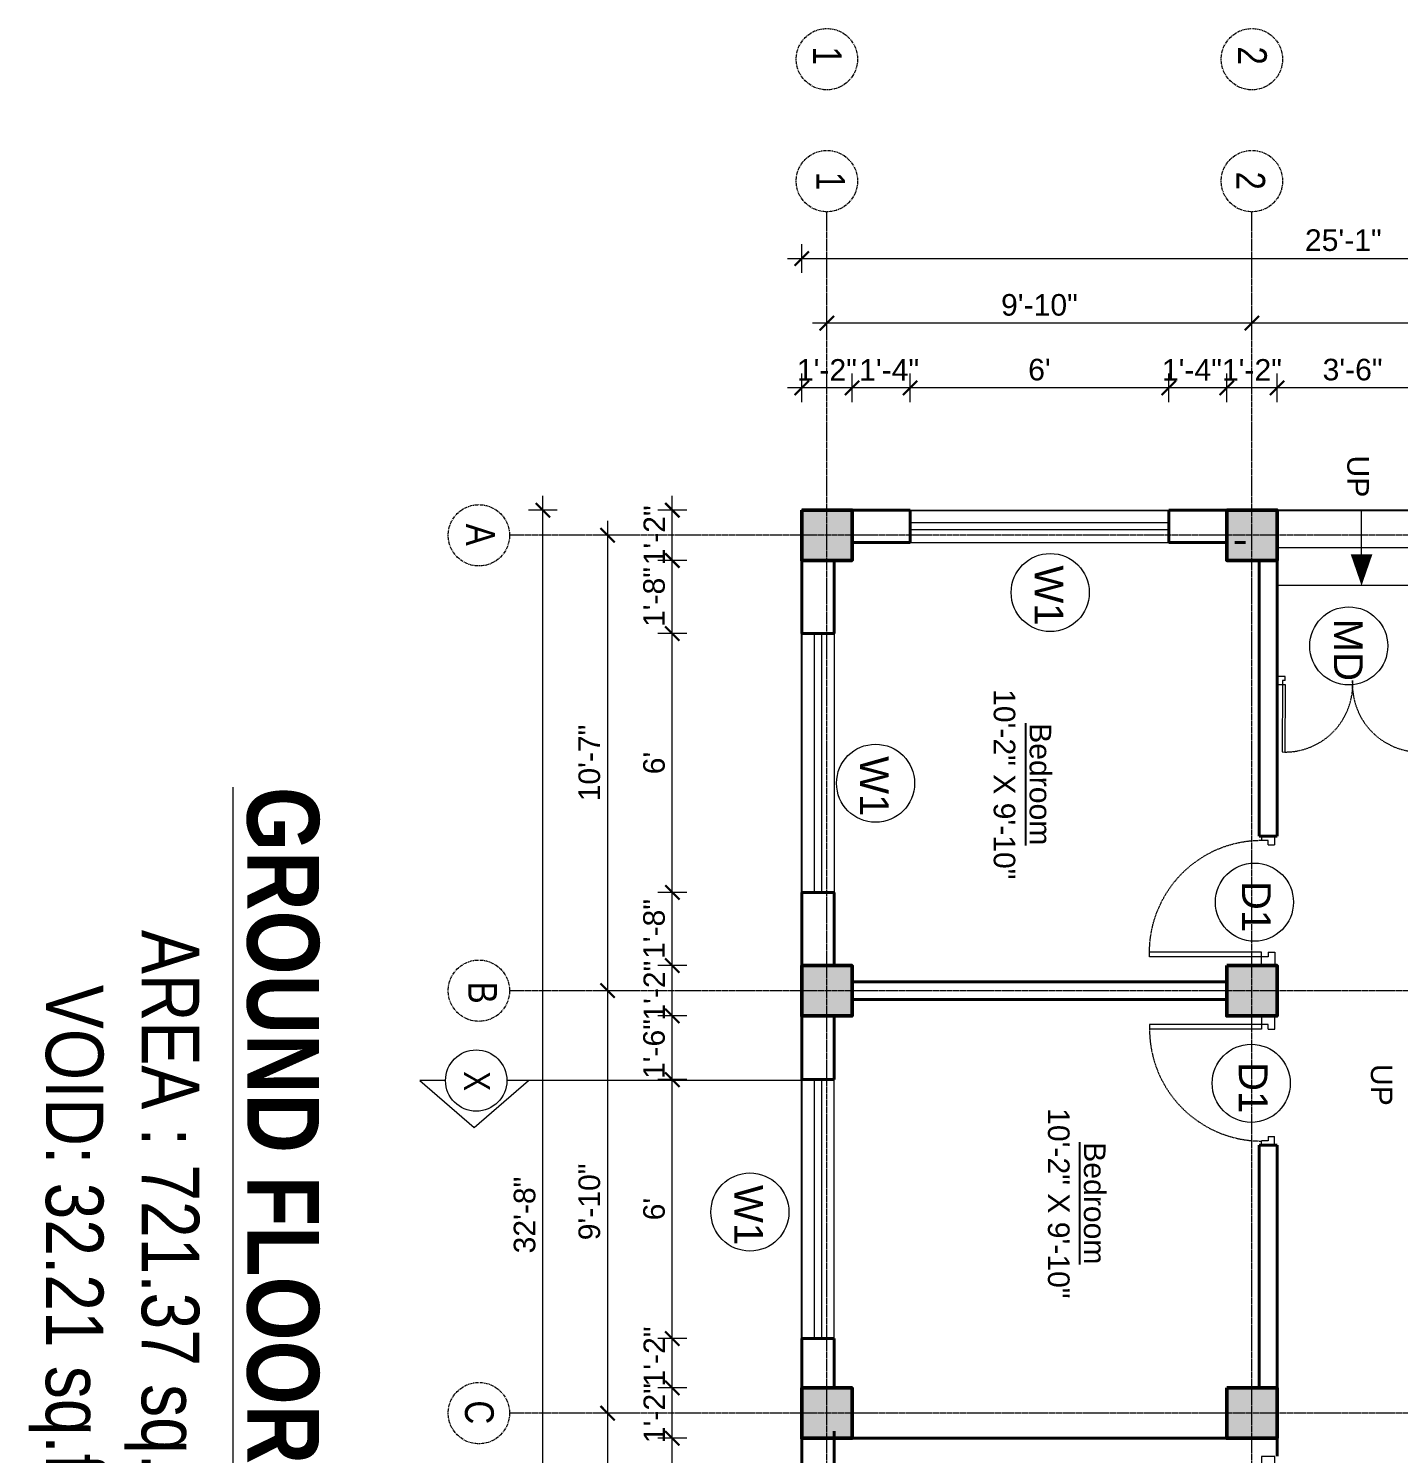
# Model space of a CAD drawing. Header units: inches. Extents: x 136316 to 155547, y -21384 to -17606.
# Drawn here: x 152917.6 to 153298.9, y -19741.4 to -19344.8 of the extents above; entities that cross this region are included whole.
import ezdxf

# ---------------------------------------------------------------- set-up
doc = ezdxf.new("R2010")
doc.units = ezdxf.units.IN
doc.header["$LTSCALE"] = 0.5
doc.header["$MEASUREMENT"] = 0
doc.header["$PDMODE"] = 66
doc.linetypes.add('CENTER', pattern=[2, 1.25, -0.25, 0.25, -0.25])
doc.linetypes.add('HIDDEN', pattern=[0.375, 0.25, -0.125])
for name, color, linetype, lineweight in [('Annotate-Lite.w', 177, 'Continuous', 9), ('Annotations-Bold.w', 177, 'Continuous', 13), ('C-COLUMN', 1, 'Continuous', 50), ('DIM 1-100', 4, 'Continuous', 13), ('Door-Window.w', 4, 'Continuous', 15), ('stair', 132, 'Continuous', 13), ('TEXT', 220, 'Continuous', 9), ('Text-100.w', 254, 'Continuous', 9), ('wall', 1, 'Continuous', 40), ('window', 4, 'Continuous', 13)]:
    doc.layers.add(name, color=color, linetype=linetype, lineweight=lineweight)
doc.styles.add('ARAIL', font='ARIALN.TTF')
doc.styles.add('arial', font='arial.ttf')
doc.styles.add('arial.', font='arial.ttf')
doc.styles.add('gaurav', font='arial.ttf')
doc.styles.get("Standard").update_dxf_attribs({"font": 'arial.ttf'})
doc.dimstyles.new('1 by 96', dxfattribs={"dimtxt": 6, "dimasz": 4, "dimexe": 4, "dimexo": 4, "dimgap": 2, "dimtad": 1, "dimdec": 0, "dimzin": 0, "dimdsep": 46, "dimlunit": 4, "dimtxsty": 'Standard', "dimblk": 'ARCHTICK', "dimcen": 0, "dimdle": 4, "dimadec": 0, "dimazin": 0, "dimtfac": 1, "dimtdec": 0, "dimtix": 1, "dimtofl": 0, "dimtmove": 1, "dimatfit": 3, "dimldrblk": 'ARCHTICK', "dimfxl": 4, "dimfxlon": 1, "dimtolj": 1, "dimtzin": 0, "dimlwd": -1, "dimlwe": -1, "dimarcsym": 0})

# ---------------------------------------------------------------- blocks, each defined once
blk = doc.blocks.new('FDFDRE')
at = {"ltscale": 3}
for p, q in [((165701.11, -58637.82), (165701.1, -58641.5)), ((165701.1, -58641.5), (165703.55, -58641.5)), ((165704.78, -58637.83), (165701.11, -58637.82)), ((165703.55, -58641.5), (165703.53, -58672.63)), ((165704.78, -58639.66), (165703.55, -58639.66)), ((165703.55, -58639.66), (165703.55, -58641.5)), ((165703.55, -58641.5), (165704.78, -58641.5)), ((165704.78, -58641.5), (165704.76, -58672.65)), ((165704.78, -58639.66), (165704.78, -58637.83)), ((165766.98, -58637.83), (165770.65, -58637.82)), ((165766.98, -58639.66), (165766.98, -58637.83)), ((165766.98, -58639.66), (165768.2, -58639.66)), ((165766.98, -58641.5), (165767, -58672.65)), ((165768.2, -58641.5), (165766.98, -58641.5)), ((165768.2, -58639.66), (165768.2, -58641.5)), ((165770.65, -58641.5), (165768.2, -58641.5)), ((165768.2, -58641.5), (165768.22, -58672.63)), ((165770.65, -58637.82), (165770.65, -58641.5)), ((165703.53, -58672.63), (165704.76, -58672.65)), ((165768.22, -58672.63), (165767, -58672.65))]:
    blk.add_line(p, q, dxfattribs=at)
at = {"layer": 'Door-Window.w', "color": 9, "linetype": 'HIDDEN', "lineweight": 18}
for centre, start, end in [((165704.78, -58641.5), 269.96183, 3.38353), ((165766.98, -58641.5), 176.61647, 270.03817)]:
    blk.add_arc(centre, 31.16, start, end, dxfattribs=at)
blk = doc.blocks.new('3-0')
at = {"ltscale": 3}
for p, q in [((11063.05, 10097.68), (11065.97, 10099.9)), ((11065.97, 10099.9), (11066.71, 10098.92)), ((11063.05, 10097.68), (11064.53, 10095.73)), ((11065.99, 10096.84), (11064.53, 10095.73)), ((11065.25, 10097.81), (11066.71, 10098.92)), ((11065.99, 10096.84), (11065.25, 10097.81)), ((11085.5, 10074.13), (11110.32, 10092.96)), ((11086.24, 10073.15), (11111.05, 10091.97)), ((11111.05, 10091.97), (11110.32, 10092.96)), ((11084.04, 10073.02), (11082.57, 10071.91)), ((11084.04, 10073.02), (11084.78, 10072.04)), ((11084.78, 10072.04), (11086.24, 10073.15)), ((11086.24, 10073.15), (11085.5, 10074.13)), ((11087.72, 10071.2), (11086.24, 10073.15)), ((11082.57, 10071.91), (11084.79, 10068.98)), ((11084.79, 10068.98), (11087.72, 10071.2))]:
    blk.add_line(p, q, dxfattribs=at)
at = {"layer": 'Door-Window.w', "color": 9, "linetype": 'HIDDEN', "lineweight": 18}
blk.add_arc((11085.5, 10074.13), 31.16, 37.1906, 127.1465, dxfattribs=at)
blk = doc.blocks.new('_ArchTick')
at = {"color": 0, "linetype": 'ByBlock', "const_width": 0.15}
blk.add_lwpolyline([(-0.5, -0.5), (0.5, 0.5)], dxfattribs=at)
blk = doc.blocks.new('*D712')
at = {"layer": 'Defpoints', "color": 0, "transparency": 16777216}
for p in [(153096.64, -19736.89), (153132.64, -19736.89), (153132.64, -19760.87)]:
    blk.add_point(p, dxfattribs=at)
at = {"layer": 'DIM 1-100', "color": 0, "transparency": 16777216}
for p, q in [((153096.64, -19764.87), (153096.64, -19732.89)), ((153100.64, -19736.89), (153092.64, -19736.89)), ((153100.64, -19760.87), (153092.64, -19760.87))]:
    blk.add_line(p, q, dxfattribs=at)
at = {"layer": 'DIM 1-100', "color": 0, "transparency": 16777216, "xscale": 4, "yscale": 4, "zscale": 4}
for p, rotation in [((153096.64, -19736.89), 90), ((153096.64, -19760.87), 270)]:
    blk.add_blockref('_ArchTick', p, dxfattribs=dict(at, rotation=rotation))
at = {"layer": 'DIM 1-100', "color": 0, "transparency": 16777216, "insert": (153091.63, -19748.88), "char_height": 6, "attachment_point": 5, "rotation": 90}
blk.add_mtext("\\A1;2'", dxfattribs=at)
blk = doc.blocks.new('*D713')
at = {"layer": 'Defpoints', "color": 0, "transparency": 16777216}
for p in [(153096.64, -19722.89), (153132.64, -19722.89), (153132.64, -19736.89)]:
    blk.add_point(p, dxfattribs=at)
at = {"layer": 'DIM 1-100', "color": 0, "transparency": 16777216}
for p, q in [((153096.64, -19740.89), (153096.64, -19718.89)), ((153100.64, -19722.89), (153092.64, -19722.89)), ((153100.64, -19736.89), (153092.64, -19736.89))]:
    blk.add_line(p, q, dxfattribs=at)
at = {"layer": 'DIM 1-100', "color": 0, "transparency": 16777216, "xscale": 4, "yscale": 4, "zscale": 4}
for p, rotation in [((153096.64, -19722.89), 90), ((153096.64, -19736.89), 270)]:
    blk.add_blockref('_ArchTick', p, dxfattribs=dict(at, rotation=rotation))
at = {"layer": 'DIM 1-100', "color": 0, "transparency": 16777216, "insert": (153091.63, -19729.89), "char_height": 6, "attachment_point": 5, "rotation": 90}
blk.add_mtext('\\A1;1\'-2"', dxfattribs=at)
blk = doc.blocks.new('*D714')
at = {"layer": 'Defpoints', "color": 0, "transparency": 16777216}
for p in [(153096.64, -19709.14), (153132.64, -19709.14), (153132.64, -19722.89)]:
    blk.add_point(p, dxfattribs=at)
at = {"layer": 'DIM 1-100', "color": 0, "transparency": 16777216}
for p, q in [((153096.64, -19726.89), (153096.64, -19705.14)), ((153100.64, -19709.14), (153092.64, -19709.14)), ((153100.64, -19722.89), (153092.64, -19722.89))]:
    blk.add_line(p, q, dxfattribs=at)
at = {"layer": 'DIM 1-100', "color": 0, "transparency": 16777216, "xscale": 4, "yscale": 4, "zscale": 4}
for p, rotation in [((153096.64, -19709.14), 90), ((153096.64, -19722.89), 270)]:
    blk.add_blockref('_ArchTick', p, dxfattribs=dict(at, rotation=rotation))
at = {"layer": 'DIM 1-100', "color": 0, "transparency": 16777216, "insert": (153091.63, -19714.13), "char_height": 6, "attachment_point": 5, "rotation": 90}
blk.add_mtext('\\A1;1\'-2"', dxfattribs=at)
blk = doc.blocks.new('*D715')
at = {"layer": 'Defpoints', "color": 0, "transparency": 16777216}
for p in [(153096.64, -19637.14), (153132.64, -19637.14), (153132.64, -19709.14)]:
    blk.add_point(p, dxfattribs=at)
at = {"layer": 'DIM 1-100', "color": 0, "transparency": 16777216}
for p, q in [((153096.64, -19713.14), (153096.64, -19633.14)), ((153100.64, -19637.14), (153092.64, -19637.14)), ((153100.64, -19709.14), (153092.64, -19709.14))]:
    blk.add_line(p, q, dxfattribs=at)
at = {"layer": 'DIM 1-100', "color": 0, "transparency": 16777216, "xscale": 4, "yscale": 4, "zscale": 4}
for p, rotation in [((153096.64, -19637.14), 90), ((153096.64, -19709.14), 270)]:
    blk.add_blockref('_ArchTick', p, dxfattribs=dict(at, rotation=rotation))
at = {"layer": 'DIM 1-100', "color": 0, "transparency": 16777216, "insert": (153091.58, -19673.14), "char_height": 6, "attachment_point": 5, "rotation": 90}
blk.add_mtext("\\A1;6'", dxfattribs=at)
blk = doc.blocks.new('*D637')
at = {"layer": 'Defpoints', "color": 0, "transparency": 16777216}
for p in [(153096.64, -19619.39), (153132.64, -19619.39), (153132.64, -19637.14)]:
    blk.add_point(p, dxfattribs=at)
at = {"layer": 'DIM 1-100', "color": 0, "transparency": 16777216}
for p, q in [((153096.64, -19641.14), (153096.64, -19615.39)), ((153100.64, -19619.39), (153092.64, -19619.39)), ((153100.64, -19637.14), (153092.64, -19637.14))]:
    blk.add_line(p, q, dxfattribs=at)
at = {"layer": 'DIM 1-100', "color": 0, "transparency": 16777216, "xscale": 4, "yscale": 4, "zscale": 4}
for p, rotation in [((153096.64, -19619.39), 90), ((153096.64, -19637.14), 270)]:
    blk.add_blockref('_ArchTick', p, dxfattribs=dict(at, rotation=rotation))
at = {"layer": 'DIM 1-100', "color": 0, "transparency": 16777216, "insert": (153091.58, -19628.63), "char_height": 6, "attachment_point": 5, "rotation": 90}
blk.add_mtext('\\A1;1\'-6"', dxfattribs=at)
blk = doc.blocks.new('*D716')
at = {"layer": 'Defpoints', "color": 0, "transparency": 16777216}
for p in [(153096.64, -19605.39), (153132.64, -19605.39), (153132.64, -19619.39)]:
    blk.add_point(p, dxfattribs=at)
at = {"layer": 'DIM 1-100', "color": 0, "transparency": 16777216}
for p, q in [((153096.64, -19623.39), (153096.64, -19601.39)), ((153100.64, -19605.39), (153092.64, -19605.39)), ((153100.64, -19619.39), (153092.64, -19619.39))]:
    blk.add_line(p, q, dxfattribs=at)
at = {"layer": 'DIM 1-100', "color": 0, "transparency": 16777216, "xscale": 4, "yscale": 4, "zscale": 4}
for p, rotation in [((153096.64, -19605.39), 90), ((153096.64, -19619.39), 270)]:
    blk.add_blockref('_ArchTick', p, dxfattribs=dict(at, rotation=rotation))
at = {"layer": 'DIM 1-100', "color": 0, "transparency": 16777216, "insert": (153091.63, -19612.39), "char_height": 6, "attachment_point": 5, "rotation": 90}
blk.add_mtext('\\A1;1\'-2"', dxfattribs=at)
blk = doc.blocks.new('*D717')
at = {"layer": 'Defpoints', "color": 0, "transparency": 16777216}
for p in [(153096.64, -19585.07), (153132.64, -19585.07), (153132.64, -19605.39)]:
    blk.add_point(p, dxfattribs=at)
at = {"layer": 'DIM 1-100', "color": 0, "transparency": 16777216}
for p, q in [((153096.64, -19609.39), (153096.64, -19581.07)), ((153100.64, -19585.07), (153092.64, -19585.07)), ((153100.64, -19605.39), (153092.64, -19605.39))]:
    blk.add_line(p, q, dxfattribs=at)
at = {"layer": 'DIM 1-100', "color": 0, "transparency": 16777216, "xscale": 4, "yscale": 4, "zscale": 4}
for p, rotation in [((153096.64, -19585.07), 90), ((153096.64, -19605.39), 270)]:
    blk.add_blockref('_ArchTick', p, dxfattribs=dict(at, rotation=rotation))
at = {"layer": 'DIM 1-100', "color": 0, "transparency": 16777216, "insert": (153091.58, -19595.23), "char_height": 6, "attachment_point": 5, "rotation": 90}
blk.add_mtext('\\A1;1\'-8"', dxfattribs=at)
blk = doc.blocks.new('*D718')
at = {"layer": 'Defpoints', "color": 0, "transparency": 16777216}
for p in [(153096.64, -19513.07), (153132.64, -19513.07), (153132.64, -19585.07)]:
    blk.add_point(p, dxfattribs=at)
at = {"layer": 'DIM 1-100', "color": 0, "transparency": 16777216}
for p, q in [((153096.64, -19589.07), (153096.64, -19509.07)), ((153100.64, -19513.07), (153092.64, -19513.07)), ((153100.64, -19585.07), (153092.64, -19585.07))]:
    blk.add_line(p, q, dxfattribs=at)
at = {"layer": 'DIM 1-100', "color": 0, "transparency": 16777216, "xscale": 4, "yscale": 4, "zscale": 4}
for p, rotation in [((153096.64, -19513.07), 90), ((153096.64, -19585.07), 270)]:
    blk.add_blockref('_ArchTick', p, dxfattribs=dict(at, rotation=rotation))
at = {"layer": 'DIM 1-100', "color": 0, "transparency": 16777216, "insert": (153091.58, -19549.07), "char_height": 6, "attachment_point": 5, "rotation": 90}
blk.add_mtext("\\A1;6'", dxfattribs=at)
blk = doc.blocks.new('*D719')
at = {"layer": 'Defpoints', "color": 0, "transparency": 16777216}
for p in [(153096.64, -19492.74), (153132.64, -19492.74), (153132.64, -19513.07)]:
    blk.add_point(p, dxfattribs=at)
at = {"layer": 'DIM 1-100', "color": 0, "transparency": 16777216}
for p, q in [((153096.64, -19517.07), (153096.64, -19488.74)), ((153100.64, -19492.74), (153092.64, -19492.74)), ((153100.64, -19513.07), (153092.64, -19513.07))]:
    blk.add_line(p, q, dxfattribs=at)
at = {"layer": 'DIM 1-100', "color": 0, "transparency": 16777216, "xscale": 4, "yscale": 4, "zscale": 4}
for p, rotation in [((153096.64, -19492.74), 90), ((153096.64, -19513.07), 270)]:
    blk.add_blockref('_ArchTick', p, dxfattribs=dict(at, rotation=rotation))
at = {"layer": 'DIM 1-100', "color": 0, "transparency": 16777216, "insert": (153091.58, -19502.9), "char_height": 6, "attachment_point": 5, "rotation": 90}
blk.add_mtext('\\A1;1\'-8"', dxfattribs=at)
blk = doc.blocks.new('*D638')
at = {"layer": 'Defpoints', "color": 0, "transparency": 16777216}
for p in [(153096.64, -19478.74), (153132.64, -19478.74), (153132.64, -19492.74)]:
    blk.add_point(p, dxfattribs=at)
at = {"layer": 'DIM 1-100', "color": 0, "transparency": 16777216}
for p, q in [((153096.64, -19496.74), (153096.64, -19474.74)), ((153100.64, -19478.74), (153092.64, -19478.74)), ((153100.64, -19492.74), (153092.64, -19492.74))]:
    blk.add_line(p, q, dxfattribs=at)
at = {"layer": 'DIM 1-100', "color": 0, "transparency": 16777216, "xscale": 4, "yscale": 4, "zscale": 4}
for p, rotation in [((153096.64, -19478.74), 90), ((153096.64, -19492.74), 270)]:
    blk.add_blockref('_ArchTick', p, dxfattribs=dict(at, rotation=rotation))
at = {"layer": 'DIM 1-100', "color": 0, "transparency": 16777216, "insert": (153091.63, -19485.74), "char_height": 6, "attachment_point": 5, "rotation": 90}
blk.add_mtext('\\A1;1\'-2"', dxfattribs=at)
blk = doc.blocks.new('*D720')
at = {"layer": 'Defpoints', "color": 0, "transparency": 16777216}
for p in [(153132.64, -19485.74), (153078.64, -19612.39), (153132.64, -19612.39)]:
    blk.add_point(p, dxfattribs=at)
at = {"layer": 'DIM 1-100', "color": 0, "transparency": 16777216}
for p, q in [((153078.64, -19481.74), (153078.64, -19616.39)), ((153082.64, -19485.74), (153074.64, -19485.74)), ((153082.64, -19612.39), (153074.64, -19612.39))]:
    blk.add_line(p, q, dxfattribs=at)
at = {"layer": 'DIM 1-100', "color": 0, "transparency": 16777216, "xscale": 4, "yscale": 4, "zscale": 4}
for p, rotation in [((153078.64, -19485.74), 90), ((153078.64, -19612.39), 270)]:
    blk.add_blockref('_ArchTick', p, dxfattribs=dict(at, rotation=rotation))
at = {"layer": 'DIM 1-100', "color": 0, "transparency": 16777216, "insert": (153073.58, -19549.07), "char_height": 6, "attachment_point": 5, "rotation": 90}
blk.add_mtext('\\A1;10\'-7"', dxfattribs=at)
blk = doc.blocks.new('*D721')
at = {"layer": 'Defpoints', "color": 0, "transparency": 16777216}
for p in [(153132.64, -19612.39), (153078.64, -19729.89), (153132.64, -19729.89)]:
    blk.add_point(p, dxfattribs=at)
at = {"layer": 'DIM 1-100', "color": 0, "transparency": 16777216}
for p, q in [((153078.64, -19608.39), (153078.64, -19733.89)), ((153082.64, -19612.39), (153074.64, -19612.39)), ((153082.64, -19729.89), (153074.64, -19729.89))]:
    blk.add_line(p, q, dxfattribs=at)
at = {"layer": 'DIM 1-100', "color": 0, "transparency": 16777216, "xscale": 4, "yscale": 4, "zscale": 4}
for p, rotation in [((153078.64, -19612.39), 90), ((153078.64, -19729.89), 270)]:
    blk.add_blockref('_ArchTick', p, dxfattribs=dict(at, rotation=rotation))
at = {"layer": 'DIM 1-100', "color": 0, "transparency": 16777216, "insert": (153073.58, -19671.14), "char_height": 6, "attachment_point": 5, "rotation": 90}
blk.add_mtext('\\A1;9\'-10"', dxfattribs=at)
blk = doc.blocks.new('*D639')
at = {"layer": 'Defpoints', "color": 0, "transparency": 16777216}
for p in [(153132.64, -19729.89), (153078.64, -19863.85), (153132.64, -19863.85)]:
    blk.add_point(p, dxfattribs=at)
at = {"layer": 'DIM 1-100', "color": 0, "transparency": 16777216}
for p, q in [((153078.64, -19725.89), (153078.64, -19867.85)), ((153082.64, -19729.89), (153074.64, -19729.89)), ((153082.64, -19863.85), (153074.64, -19863.85))]:
    blk.add_line(p, q, dxfattribs=at)
at = {"layer": 'DIM 1-100', "color": 0, "transparency": 16777216, "xscale": 4, "yscale": 4, "zscale": 4}
for p, rotation in [((153078.64, -19729.89), 90), ((153078.64, -19863.85), 270)]:
    blk.add_blockref('_ArchTick', p, dxfattribs=dict(at, rotation=rotation))
at = {"layer": 'DIM 1-100', "color": 0, "transparency": 16777216, "insert": (153073.63, -19796.87), "char_height": 6, "attachment_point": 5, "rotation": 90}
blk.add_mtext('\\A1;11\'-2"', dxfattribs=at)
blk = doc.blocks.new('*D640')
at = {"layer": 'Defpoints', "color": 0, "transparency": 16777216}
for p in [(153060.64, -19478.74), (153132.64, -19478.74), (153132.64, -19870.85)]:
    blk.add_point(p, dxfattribs=at)
at = {"layer": 'DIM 1-100', "color": 0, "transparency": 16777216}
for p, q in [((153060.64, -19874.85), (153060.64, -19474.74)), ((153064.64, -19478.74), (153056.64, -19478.74)), ((153064.64, -19870.85), (153056.64, -19870.85))]:
    blk.add_line(p, q, dxfattribs=at)
at = {"layer": 'DIM 1-100', "color": 0, "transparency": 16777216, "xscale": 4, "yscale": 4, "zscale": 4}
for p, rotation in [((153060.64, -19478.74), 90), ((153060.64, -19870.85), 270)]:
    blk.add_blockref('_ArchTick', p, dxfattribs=dict(at, rotation=rotation))
at = {"layer": 'DIM 1-100', "color": 0, "transparency": 16777216, "insert": (153055.57, -19674.79), "char_height": 6, "attachment_point": 5, "rotation": 90}
blk.add_mtext('\\A1;32\'-8"', dxfattribs=at)
blk = doc.blocks.new('*D729')
at = {"layer": 'Defpoints', "color": 0, "transparency": 16777216}
for p in [(153264.87, -19444.74), (153264.87, -19478.74), (153306.87, -19524.98)]:
    blk.add_point(p, dxfattribs=at)
at = {"layer": 'DIM 1-100', "color": 0, "transparency": 16777216}
for p, q in [((153264.87, -19448.74), (153264.87, -19440.74)), ((153306.87, -19448.74), (153306.87, -19440.74)), ((153310.87, -19444.74), (153260.87, -19444.74))]:
    blk.add_line(p, q, dxfattribs=at)
at = {"layer": 'DIM 1-100', "color": 0, "transparency": 16777216, "xscale": 4, "yscale": 4, "zscale": 4, "rotation": 180}
blk.add_blockref('_ArchTick', (153264.87, -19444.74), dxfattribs=at)
at = {"layer": 'DIM 1-100', "color": 0, "transparency": 16777216, "xscale": 4, "yscale": 4, "zscale": 4}
blk.add_blockref('_ArchTick', (153306.87, -19444.74), dxfattribs=at)
at = {"layer": 'DIM 1-100', "color": 0, "transparency": 16777216, "insert": (153285.87, -19439.68), "char_height": 6, "attachment_point": 5}
blk.add_mtext('\\A1;3\'-6"', dxfattribs=at)
blk = doc.blocks.new('*D730')
at = {"layer": 'Defpoints', "color": 0, "transparency": 16777216}
for p in [(153250.87, -19444.74), (153250.87, -19478.74), (153264.87, -19478.74)]:
    blk.add_point(p, dxfattribs=at)
at = {"layer": 'DIM 1-100', "color": 0, "transparency": 16777216}
for p, q in [((153250.87, -19448.74), (153250.87, -19440.74)), ((153264.87, -19448.74), (153264.87, -19440.74)), ((153268.87, -19444.74), (153246.87, -19444.74))]:
    blk.add_line(p, q, dxfattribs=at)
at = {"layer": 'DIM 1-100', "color": 0, "transparency": 16777216, "xscale": 4, "yscale": 4, "zscale": 4, "rotation": 180}
blk.add_blockref('_ArchTick', (153250.87, -19444.74), dxfattribs=at)
at = {"layer": 'DIM 1-100', "color": 0, "transparency": 16777216, "xscale": 4, "yscale": 4, "zscale": 4}
blk.add_blockref('_ArchTick', (153264.87, -19444.74), dxfattribs=at)
at = {"layer": 'DIM 1-100', "color": 0, "transparency": 16777216, "insert": (153257.87, -19439.73), "char_height": 6, "attachment_point": 5}
blk.add_mtext('\\A1;1\'-2"', dxfattribs=at)
blk = doc.blocks.new('*D731')
at = {"layer": 'Defpoints', "color": 0, "transparency": 16777216}
for p in [(153234.76, -19444.74), (153234.76, -19478.74), (153250.87, -19478.74)]:
    blk.add_point(p, dxfattribs=at)
at = {"layer": 'DIM 1-100', "color": 0, "transparency": 16777216}
for p, q in [((153234.76, -19448.74), (153234.76, -19440.74)), ((153250.87, -19448.74), (153250.87, -19440.74)), ((153254.87, -19444.74), (153230.76, -19444.74))]:
    blk.add_line(p, q, dxfattribs=at)
at = {"layer": 'DIM 1-100', "color": 0, "transparency": 16777216, "xscale": 4, "yscale": 4, "zscale": 4, "rotation": 180}
blk.add_blockref('_ArchTick', (153234.76, -19444.74), dxfattribs=at)
at = {"layer": 'DIM 1-100', "color": 0, "transparency": 16777216, "xscale": 4, "yscale": 4, "zscale": 4}
blk.add_blockref('_ArchTick', (153250.87, -19444.74), dxfattribs=at)
at = {"layer": 'DIM 1-100', "color": 0, "transparency": 16777216, "insert": (153241.18, -19439.73), "char_height": 6, "attachment_point": 5}
blk.add_mtext('\\A1;1\'-4"', dxfattribs=at)
blk = doc.blocks.new('*D642')
at = {"layer": 'Defpoints', "color": 0, "transparency": 16777216}
for p in [(153162.76, -19444.74), (153162.76, -19478.74), (153234.76, -19478.74)]:
    blk.add_point(p, dxfattribs=at)
at = {"layer": 'DIM 1-100', "color": 0, "transparency": 16777216}
for p, q in [((153162.76, -19448.74), (153162.76, -19440.74)), ((153234.76, -19448.74), (153234.76, -19440.74)), ((153238.76, -19444.74), (153158.76, -19444.74))]:
    blk.add_line(p, q, dxfattribs=at)
at = {"layer": 'DIM 1-100', "color": 0, "transparency": 16777216, "xscale": 4, "yscale": 4, "zscale": 4, "rotation": 180}
blk.add_blockref('_ArchTick', (153162.76, -19444.74), dxfattribs=at)
at = {"layer": 'DIM 1-100', "color": 0, "transparency": 16777216, "xscale": 4, "yscale": 4, "zscale": 4}
blk.add_blockref('_ArchTick', (153234.76, -19444.74), dxfattribs=at)
at = {"layer": 'DIM 1-100', "color": 0, "transparency": 16777216, "insert": (153198.76, -19439.68), "char_height": 6, "attachment_point": 5}
blk.add_mtext("\\A1;6'", dxfattribs=at)
blk = doc.blocks.new('*D732')
at = {"layer": 'Defpoints', "color": 0, "transparency": 16777216}
for p in [(153146.64, -19444.74), (153146.64, -19478.74), (153162.76, -19478.74)]:
    blk.add_point(p, dxfattribs=at)
at = {"layer": 'DIM 1-100', "color": 0, "transparency": 16777216}
for p, q in [((153146.64, -19448.74), (153146.64, -19440.74)), ((153162.76, -19448.74), (153162.76, -19440.74)), ((153166.76, -19444.74), (153142.64, -19444.74))]:
    blk.add_line(p, q, dxfattribs=at)
at = {"layer": 'DIM 1-100', "color": 0, "transparency": 16777216, "xscale": 4, "yscale": 4, "zscale": 4, "rotation": 180}
blk.add_blockref('_ArchTick', (153146.64, -19444.74), dxfattribs=at)
at = {"layer": 'DIM 1-100', "color": 0, "transparency": 16777216, "xscale": 4, "yscale": 4, "zscale": 4}
blk.add_blockref('_ArchTick', (153162.76, -19444.74), dxfattribs=at)
at = {"layer": 'DIM 1-100', "color": 0, "transparency": 16777216, "insert": (153156.96, -19439.73), "char_height": 6, "attachment_point": 5}
blk.add_mtext('\\A1;1\'-4"', dxfattribs=at)
blk = doc.blocks.new('*D733')
at = {"layer": 'Defpoints', "color": 0, "transparency": 16777216}
for p in [(153132.64, -19444.74), (153132.64, -19478.74), (153146.64, -19478.74)]:
    blk.add_point(p, dxfattribs=at)
at = {"layer": 'DIM 1-100', "color": 0, "transparency": 16777216}
for p, q in [((153132.64, -19448.74), (153132.64, -19440.74)), ((153146.64, -19448.74), (153146.64, -19440.74)), ((153150.64, -19444.74), (153128.64, -19444.74))]:
    blk.add_line(p, q, dxfattribs=at)
at = {"layer": 'DIM 1-100', "color": 0, "transparency": 16777216, "xscale": 4, "yscale": 4, "zscale": 4, "rotation": 180}
blk.add_blockref('_ArchTick', (153132.64, -19444.74), dxfattribs=at)
at = {"layer": 'DIM 1-100', "color": 0, "transparency": 16777216, "xscale": 4, "yscale": 4, "zscale": 4}
blk.add_blockref('_ArchTick', (153146.64, -19444.74), dxfattribs=at)
at = {"layer": 'DIM 1-100', "color": 0, "transparency": 16777216, "insert": (153139.64, -19439.73), "char_height": 6, "attachment_point": 5}
blk.add_mtext('\\A1;1\'-2"', dxfattribs=at)
blk = doc.blocks.new('*D734')
at = {"layer": 'Defpoints', "color": 0, "transparency": 16777216}
for p in [(153257.87, -19426.74), (153257.87, -19478.74), (153426.94, -19478.82)]:
    blk.add_point(p, dxfattribs=at)
at = {"layer": 'DIM 1-100', "color": 0, "transparency": 16777216}
for p, q in [((153257.87, -19430.74), (153257.87, -19422.74)), ((153426.94, -19430.74), (153426.94, -19422.74)), ((153430.94, -19426.74), (153253.87, -19426.74))]:
    blk.add_line(p, q, dxfattribs=at)
at = {"layer": 'DIM 1-100', "color": 0, "transparency": 16777216, "xscale": 4, "yscale": 4, "zscale": 4, "rotation": 180}
blk.add_blockref('_ArchTick', (153257.87, -19426.74), dxfattribs=at)
at = {"layer": 'DIM 1-100', "color": 0, "transparency": 16777216, "xscale": 4, "yscale": 4, "zscale": 4}
blk.add_blockref('_ArchTick', (153426.94, -19426.74), dxfattribs=at)
at = {"layer": 'DIM 1-100', "color": 0, "transparency": 16777216, "insert": (153342.4, -19421.73), "char_height": 6, "attachment_point": 5}
blk.add_mtext('\\A1;14\'-1"', dxfattribs=at)
blk = doc.blocks.new('*D735')
at = {"layer": 'Defpoints', "color": 0, "transparency": 16777216}
for p in [(153139.64, -19426.74), (153139.64, -19478.74), (153257.87, -19478.74)]:
    blk.add_point(p, dxfattribs=at)
at = {"layer": 'DIM 1-100', "color": 0, "transparency": 16777216}
for p, q in [((153139.64, -19430.74), (153139.64, -19422.74)), ((153257.87, -19430.74), (153257.87, -19422.74)), ((153261.87, -19426.74), (153135.64, -19426.74))]:
    blk.add_line(p, q, dxfattribs=at)
at = {"layer": 'DIM 1-100', "color": 0, "transparency": 16777216, "xscale": 4, "yscale": 4, "zscale": 4, "rotation": 180}
blk.add_blockref('_ArchTick', (153139.64, -19426.74), dxfattribs=at)
at = {"layer": 'DIM 1-100', "color": 0, "transparency": 16777216, "xscale": 4, "yscale": 4, "zscale": 4}
blk.add_blockref('_ArchTick', (153257.87, -19426.74), dxfattribs=at)
at = {"layer": 'DIM 1-100', "color": 0, "transparency": 16777216, "insert": (153198.76, -19421.68), "char_height": 6, "attachment_point": 5}
blk.add_mtext('\\A1;9\'-10"', dxfattribs=at)
blk = doc.blocks.new('*D643')
at = {"layer": 'Defpoints', "color": 0, "transparency": 16777216}
for p in [(153433.94, -19408.74), (153132.64, -19478.74), (153433.94, -19478.74)]:
    blk.add_point(p, dxfattribs=at)
at = {"layer": 'DIM 1-100', "color": 0, "transparency": 16777216}
for p, q in [((153132.64, -19412.74), (153132.64, -19404.74)), ((153433.94, -19412.74), (153433.94, -19404.74)), ((153128.64, -19408.74), (153437.94, -19408.74))]:
    blk.add_line(p, q, dxfattribs=at)
at = {"layer": 'DIM 1-100', "color": 0, "transparency": 16777216, "xscale": 4, "yscale": 4, "zscale": 4, "rotation": 180}
blk.add_blockref('_ArchTick', (153132.64, -19408.74), dxfattribs=at)
at = {"layer": 'DIM 1-100', "color": 0, "transparency": 16777216, "xscale": 4, "yscale": 4, "zscale": 4}
blk.add_blockref('_ArchTick', (153433.94, -19408.74), dxfattribs=at)
at = {"layer": 'DIM 1-100', "color": 0, "transparency": 16777216, "insert": (153283.29, -19403.68), "char_height": 6, "attachment_point": 5}
blk.add_mtext('\\A1;25\'-1"', dxfattribs=at)

msp = doc.modelspace()

# ---------------------------------------------------------------- hatches: boundary and pattern name
at = {"layer": 'C-COLUMN'}
h = msp.add_hatch(color=256, dxfattribs=at)
h.dxf.hatch_style = 1
h.paths.add_polyline_path([(153146.64, -19492.74), (153146.64, -19478.74), (153132.64, -19478.74), (153132.64, -19492.74)])
h = msp.add_hatch(color=256, dxfattribs=at)
h.dxf.hatch_style = 1
h.paths.add_polyline_path([(153264.87, -19492.74), (153264.87, -19478.74), (153250.87, -19478.74), (153250.87, -19492.74)])
h = msp.add_hatch(color=256, dxfattribs=at)
h.dxf.hatch_style = 1
h.paths.add_polyline_path([(153146.64, -19619.39), (153146.64, -19605.39), (153132.64, -19605.39), (153132.64, -19619.39)])
h = msp.add_hatch(color=256, dxfattribs=at)
h.dxf.hatch_style = 1
h.paths.add_polyline_path([(153264.87, -19619.39), (153264.87, -19605.39), (153250.87, -19605.39), (153250.87, -19619.39)])
h = msp.add_hatch(color=256, dxfattribs=at)
h.dxf.hatch_style = 1
h.paths.add_polyline_path([(153146.64, -19736.89), (153146.64, -19722.89), (153132.64, -19722.89), (153132.64, -19736.89)])
h = msp.add_hatch(color=256, dxfattribs=at)
h.dxf.hatch_style = 1
h.paths.add_polyline_path([(153264.87, -19736.89), (153264.87, -19722.89), (153250.87, -19722.89), (153250.87, -19736.89)])

# ---------------------------------------------------------------- linework, layer by layer
at = {"layer": 'Annotate-Lite.w', "ltscale": 0.005}
for centre in [(153201.77, -19501.65), (153284.8, -19516.51), (153153.19, -19554.7), (153258.56, -19587.77), (153257.67, -19638.15), (153118.23, -19673.96)]:
    msp.add_circle(centre, 10.86, dxfattribs=at)
at = {"layer": 'Annotations-Bold.w', "linetype": 'CENTER', "ltscale": 0.3}
for p, q in [((153139.64, -19955.96), (153139.64, -19395.74)), ((153257.87, -19955.96), (153257.87, -19395.74)), ((153498.12, -19485.74), (153051.37, -19485.74)), ((153498.12, -19612.39), (153051.37, -19612.39)), ((153498.12, -19729.89), (153051.37, -19729.89))]:
    msp.add_line(p, q, dxfattribs=at)
at = {"layer": 'Annotations-Bold.w', "linetype": 'CENTER', "ltscale": 1.5}
for centre in [(153139.64, -19353.31), (153257.87, -19353.31), (153139.64, -19387.21), (153257.87, -19387.21), (153042.84, -19485.74), (153042.84, -19612.39), (153042.84, -19729.89)]:
    msp.add_circle(centre, 8.53, dxfattribs=at)
at = {"layer": 'C-COLUMN'}
for points in [[(153132.64, -19478.74), (153132.64, -19492.74), (153146.64, -19492.74), (153146.64, -19478.74)], [(153250.87, -19478.74), (153250.87, -19492.74), (153264.87, -19492.74), (153264.87, -19478.74)], [(153132.64, -19605.39), (153132.64, -19619.39), (153146.64, -19619.39), (153146.64, -19605.39)], [(153250.87, -19605.39), (153250.87, -19619.39), (153264.87, -19619.39), (153264.87, -19605.39)], [(153132.64, -19722.89), (153132.64, -19736.89), (153146.64, -19736.89), (153146.64, -19722.89)], [(153250.87, -19722.89), (153250.87, -19736.89), (153264.87, -19736.89), (153264.87, -19722.89)]]:
    msp.add_lwpolyline(points, close=True, dxfattribs=at)
at = {"layer": 'Defpoints'}
msp.add_lwpolyline([(153375.4, -19880.42), (153132.64, -19870.85), (153132.64, -19478.74), (153436.04, -19478.85), (153375.4, -19880.42)], dxfattribs=at)
at = {"layer": 'DIM 1-100'}
msp.add_lwpolyline([(153288.37, -19491.06), (153288.37, -19478.74)], dxfattribs=at)
at = {"layer": 'stair', "linetype": 'ByBlock'}
for p, q in [((153311.87, -19478.74), (153264.87, -19478.74)), ((153311.87, -19489.24), (153264.87, -19489.24)), ((153311.87, -19499.74), (153264.87, -19499.74))]:
    msp.add_line(p, q, dxfattribs=at)
msp.add_lwpolyline([(153288.37, -19491.06, 6, 0, 0), (153288.37, -19499.74, 0, 0, 0)], format="xyseb", dxfattribs=at)
at = {"layer": 'TEXT'}
for points in [[(153033.54, -19637.39), (153026.4, -19637.39), (153041.54, -19650.48), (153056.68, -19637.39)], [(153132.64, -19637.39), (153050.61, -19637.39)]]:
    msp.add_lwpolyline(points, dxfattribs=at)
msp.add_circle((153042.08, -19637.39), 8.53, dxfattribs=at)
at = {"layer": 'wall'}
for p, q in [((153162.76, -19478.74), (153146.64, -19478.74)), ((153162.76, -19487.74), (153162.76, -19478.74)), ((153250.87, -19478.74), (153234.76, -19478.74)), ((153234.76, -19487.74), (153234.76, -19478.74)), ((153162.76, -19487.74), (153146.64, -19487.74)), ((153250.87, -19487.74), (153234.76, -19487.74)), ((153253.12, -19487.74), (153256.12, -19487.74)), ((153259.87, -19492.74), (153259.87, -19569.39)), ((153141.64, -19513.07), (153132.64, -19513.07)), ((153259.87, -19569.39), (153264.87, -19569.39)), ((153141.64, -19585.07), (153132.64, -19585.07)), ((153250.87, -19609.89), (153146.64, -19609.89)), ((153250.87, -19609.89), (153250.87, -19614.89)), ((153250.87, -19614.89), (153146.64, -19614.89)), ((153141.64, -19637.14), (153132.64, -19637.14)), ((153259.87, -19655.39), (153259.87, -19722.89)), ((153264.87, -19655.39), (153259.87, -19655.39)), ((153264.87, -19655.39), (153264.87, -19722.89)), ((153141.64, -19709.14), (153132.64, -19709.14)), ((153250.87, -19736.89), (153146.64, -19736.89)), ((153264.87, -19736.89), (153264.87, -19741.89))]:
    msp.add_line(p, q, dxfattribs=at)
for points in [[(153264.87, -19478.74), (153264.87, -19569.39)], [(153132.64, -19513.07), (153132.64, -19492.74)], [(153141.64, -19492.74), (153141.64, -19513.07)], [(153132.64, -19585.07), (153132.64, -19605.39)], [(153141.64, -19585.07), (153141.64, -19605.39)], [(153132.64, -19619.39), (153132.64, -19637.14)], [(153141.64, -19619.39), (153141.64, -19637.14)], [(153132.64, -19709.14), (153132.64, -19760.87)], [(153141.64, -19709.14), (153141.64, -19722.89)], [(153141.64, -19734.89), (153141.64, -19760.87)]]:
    msp.add_lwpolyline(points, dxfattribs=at)
at = {"layer": 'window'}
for p, q in [((153162.76, -19478.74), (153234.76, -19478.74)), ((153234.76, -19482.24), (153162.76, -19482.24)), ((153234.76, -19484.24), (153162.76, -19484.24)), ((153162.76, -19487.74), (153234.76, -19487.74)), ((153132.64, -19513.07), (153132.64, -19585.07)), ((153136.14, -19513.07), (153136.14, -19585.07)), ((153138.14, -19513.07), (153138.14, -19585.07)), ((153141.64, -19513.07), (153141.64, -19585.07)), ((153132.64, -19637.14), (153132.64, -19709.14)), ((153136.14, -19637.14), (153136.14, -19709.14)), ((153138.14, -19637.14), (153138.14, -19709.14)), ((153141.64, -19709.14), (153141.64, -19637.14))]:
    msp.add_line(p, q, dxfattribs=at)

# ---------------------------------------------------------------- block references
at = {"layer": 'Door-Window.w', "ltscale": 0.005, "xscale": 0.6039383709985556, "yscale": 0.6039383709985556, "zscale": 0.6039383709985556}
msp.add_blockref('FDFDRE', (53191.61, 15888.65), dxfattribs=at)
at = {"layer": 'Door-Window.w', "linetype": 'ByBlock'}
for p, xscale, yscale, zscale, rotation in [((168177.95, -20925.95), -0.9997910039624013, 0.9997910039624017, 0.9997910039624017, 37.19059521980472), ((168177.95, -18298.83), 0.9997910039624012, 0.9997910039624012, 0.9997910039624012, 142.8094047801953), ((168177.95, -18421.42), 0.9997910039624012, 0.9997910039624012, 0.9997910039624012, 142.8094047801953)]:
    msp.add_blockref('3-0', p, dxfattribs=dict(at, xscale=xscale, yscale=yscale, zscale=zscale, rotation=rotation))

# ---------------------------------------------------------------- texts
at = {"layer": 'Annotate-Lite.w', "ltscale": 0.005, "char_height": 8, "attachment_point": 1, "rotation": 270, "style": 'gaurav'}
for s, insert in [('W1', (153205.42, -19494.1)), ('MD', (153288.7, -19508.9)), ('W1', (153156.84, -19547.16)), ('D1', (153263.12, -19581.85)), ('D1', (153262.23, -19632.23)), ('W1', (153121.88, -19666.42))]:
    msp.add_mtext_dynamic_manual_height_columns(s, width=8, gutter_width=100, heights=[0], dxfattribs=dict(at, insert=insert))
at = {"layer": 'Annotations-Bold.w', "linetype": 'CENTER', "ltscale": 1.5, "char_height": 8, "attachment_point": 1, "rotation": 270, "style": 'ARAIL'}
for s, insert in [('1', (153143.78, -19349.78)), ('2', (153262.01, -19349.78)), ('1', (153144.69, -19384.66)), ('2', (153261.54, -19384.56)), ('A', (153047.29, -19482.51)), ('B', (153047.88, -19609.9)), ('C', (153046.97, -19726.36))]:
    msp.add_mtext_dynamic_manual_height_columns(s, width=6.5393, gutter_width=100, heights=[0], dxfattribs=dict(at, insert=insert))
at = {"layer": 'TEXT', "lineweight": -2, "char_height": 6, "width": 127.5059, "attachment_point": 5, "rotation": 270, "style": 'arial.'}
for s, insert in [('UP', (153287.36, -19469.36)), ('{\\LBedroom\\P}10\'-2" X 9\'-10"', (153194, -19554.98)), ('UP', (153293.93, -19638.59)), ('{\\LBedroom\\P}10\'-2" X 9\'-10"', (153209.1, -19671.54))]:
    msp.add_mtext(s, dxfattribs=dict(at, insert=insert))
at = {"layer": 'TEXT', "insert": (153045.91, -19634.8), "char_height": 7.2, "attachment_point": 1, "rotation": 270, "style": 'ARAIL'}
msp.add_mtext_dynamic_manual_height_columns('X', width=125.4648, gutter_width=90, heights=[0], dxfattribs=at)
at = {"layer": 'Text-100.w', "insert": (152998.39, -19681.08), "char_height": 20, "width": 569.1024, "attachment_point": 2, "rotation": 270, "style": 'arial'}
msp.add_mtext('\\A1;{\\fArial Narrow|b1|i0|c0|p34;\\L GROUND FLOOR PLAN\\P\\fArial Narrow|b0|i0|c0|p34;\\H0.8x;\\lAREA : 721.37 sq. ft.\\PVOID: 32.21 sq.ft}', dxfattribs=at)

# ---------------------------------------------------------------- dimensions: what is measured, and where the dimension line sits
at = {"layer": 'DIM 1-100'}
for base, p1, p2, picture, middle in [((153433.94, -19408.74), (153132.64, -19478.74), (153433.94, -19478.74), '*D643', (153283.29, -19403.68)), ((153139.64, -19426.74), (153257.87, -19478.74), (153139.64, -19478.74), '*D735', (153198.76, -19421.68)), ((153257.87, -19426.74), (153426.94, -19478.82), (153257.87, -19478.74), '*D734', (153342.4, -19421.73)), ((153162.76, -19444.74), (153234.76, -19478.74), (153162.76, -19478.74), '*D642', (153198.76, -19439.68)), ((153264.87, -19444.74), (153306.87, -19524.98), (153264.87, -19478.74), '*D729', (153285.87, -19439.68))]:
    dim = msp.add_linear_dim(base=base, p1=p1, p2=p2, dimstyle='1 by 96', dxfattribs=at)
    dim.commit()
    dim.dimension.update_dxf_attribs({"geometry": picture, "text_midpoint": middle})
for base, p1, p2, picture, middle in [((153132.64, -19444.74), (153146.64, -19478.74), (153132.64, -19478.74), '*D733', (153139.64, -19444.74)), ((153146.64, -19444.74), (153162.76, -19478.74), (153146.64, -19478.74), '*D732', (153156.96, -19444.74)), ((153234.76, -19444.74), (153250.87, -19478.74), (153234.76, -19478.74), '*D731', (153241.18, -19444.74)), ((153250.87, -19444.74), (153264.87, -19478.74), (153250.87, -19478.74), '*D730', (153257.87, -19444.74))]:
    dim = msp.add_linear_dim(base=base, p1=p1, p2=p2, dimstyle='1 by 96', dxfattribs=at)
    dim.commit()
    dim.dimension.update_dxf_attribs({"geometry": picture, "text_midpoint": middle, "dimtype": 160})
for base, p1, p2, picture, middle in [((153060.64, -19478.74), (153132.64, -19870.85), (153132.64, -19478.74), '*D640', (153055.57, -19674.79)), ((153078.64, -19612.39), (153132.64, -19485.74), (153132.64, -19612.39), '*D720', (153073.58, -19549.07)), ((153096.64, -19492.74), (153132.64, -19513.07), (153132.64, -19492.74), '*D719', (153091.58, -19502.9)), ((153096.64, -19513.07), (153132.64, -19585.07), (153132.64, -19513.07), '*D718', (153091.58, -19549.07)), ((153096.64, -19585.07), (153132.64, -19605.39), (153132.64, -19585.07), '*D717', (153091.58, -19595.23)), ((153078.63988395, -19729.89149123), (153132.63988395, -19612.39149123), (153132.63988395, -19729.89149123), '*D721', (153073.57644602, -19671.14149123)), ((153096.64, -19637.14), (153132.64, -19709.14), (153132.64, -19637.14), '*D715', (153091.58, -19673.14)), ((153078.64, -19863.85), (153132.64, -19729.89), (153132.64, -19863.85), '*D639', (153073.63, -19796.87)), ((153096.64, -19736.89), (153132.64, -19760.87), (153132.64, -19736.89), '*D712', (153091.63, -19748.88))]:
    dim = msp.add_linear_dim(base=base, p1=p1, p2=p2, angle=270, dimstyle='1 by 96', dxfattribs=at)
    dim.commit()
    dim.dimension.update_dxf_attribs({"geometry": picture, "text_midpoint": middle})
for base, p1, p2, picture, middle in [((153096.64, -19478.74), (153132.64, -19492.74), (153132.64, -19478.74), '*D638', (153096.64, -19485.74)), ((153096.64, -19605.39), (153132.64, -19619.39), (153132.64, -19605.39), '*D716', (153096.64, -19612.39)), ((153096.64, -19619.39), (153132.64, -19637.14), (153132.64, -19619.39), '*D637', (153096.64, -19628.63)), ((153096.64, -19709.14), (153132.64, -19722.89), (153132.64, -19709.14), '*D714', (153096.64, -19714.13)), ((153096.64, -19722.89), (153132.64, -19736.89), (153132.64, -19722.89), '*D713', (153096.64, -19729.89))]:
    dim = msp.add_linear_dim(base=base, p1=p1, p2=p2, angle=270, dimstyle='1 by 96', dxfattribs=at)
    dim.commit()
    dim.dimension.update_dxf_attribs({"geometry": picture, "text_midpoint": middle, "dimtype": 160})

doc.saveas('drawing.dxf')
